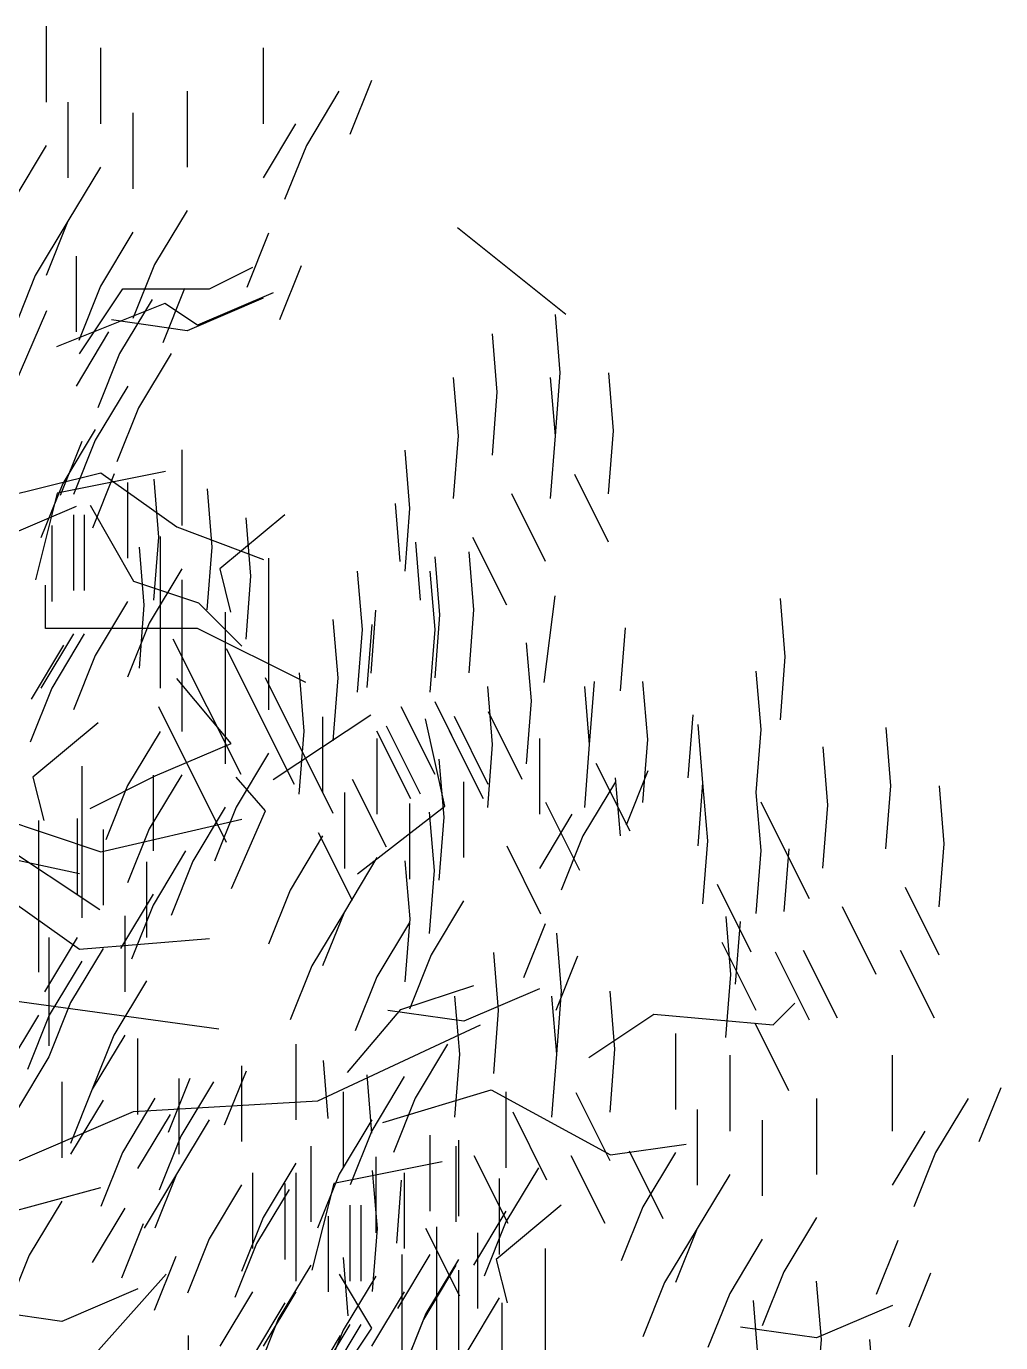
# Model space of a CAD drawing. Header units: metres. Extents: x 668617 to 675126, y 2286318 to 2293677.
# Drawn here: x 672261.942 to 672263.593, y 2287827.278 to 2287829.511 of the extents above; entities that cross this region are included whole.
import ezdxf

# ---------------------------------------------------------------- set-up
doc = ezdxf.new("R2010")
doc.units = ezdxf.units.M
doc.header["$MEASUREMENT"] = 0
doc.layers.add('DMTG_SECCIONES_VIALES', color=250, linetype='Continuous')

# ---------------------------------------------------------------- blocks, each defined once
blk = doc.blocks.new('a4')
at = {"color": 75}
for p, q in [((1.0554, 6.761), (1.0554, 6.6325)), ((1.1473, 6.7243), (1.1473, 6.5957)), ((1.4229, 6.7243), (1.4229, 6.5957)), ((1.6066, 6.6692), (1.5698, 6.5774)), ((1.0921, 6.6325), (1.0921, 6.5039)), ((1.2943, 6.6508), (1.2943, 6.5223)), ((1.5515, 6.6508), (1.4964, 6.559)), ((1.2024, 6.6141), (1.2024, 6.4856)), ((1.478, 6.5957), (1.4229, 6.5039)), ((1.0554, 6.559), (1.0003, 6.4672)), ((1.4964, 6.559), (1.4596, 6.4672)), ((1.1473, 6.5223), (1.0921, 6.4305)), ((1.0921, 6.4305), (1.037, 6.3387)), ((1.0921, 6.4305), (1.0554, 6.3387)), ((1.2943, 6.4489), (1.2391, 6.3571)), ((1.2024, 6.4121), (1.1473, 6.3203)), ((1.4323, 6.41), (1.3956, 6.3182)), ((1.9363, 6.2725), (1.7525, 6.4194)), ((1.1062, 6.3714), (1.1062, 6.2428)), ((1.2391, 6.3571), (1.2024, 6.2653)), ((1.332, 6.3161), (1.4055, 6.3528)), ((1.4874, 6.3549), (1.4507, 6.2631)), ((1.037, 6.3387), (1.0003, 6.2469)), ((1.1473, 6.3203), (1.1105, 6.2285)), ((1.1116, 6.2059), (1.1851, 6.3161)), ((1.2348, 6.2979), (1.1797, 6.2061)), ((1.1851, 6.3161), (1.332, 6.3161)), ((1.29, 6.3163), (1.2532, 6.2245)), ((1.4231, 6.2998), (1.2945, 6.2448)), ((1.4402, 6.3092), (1.3116, 6.2541)), ((1.0013, 6.1508), (1.0564, 6.2794)), ((1.2565, 6.2909), (1.0727, 6.2174)), ((1.3116, 6.2541), (1.2565, 6.2909)), ((1.2945, 6.2448), (1.1659, 6.2631)), ((1.9267, 6.1736), (1.9185, 6.2721)), ((1.1613, 6.2428), (1.1062, 6.151)), ((1.8198, 6.1407), (1.8117, 6.2393)), ((1.1797, 6.2061), (1.143, 6.1143)), ((1.2671, 6.206), (1.212, 6.1142)), ((1.7541, 6.0668), (1.7459, 6.1654)), ((1.9184, 6.0668), (1.9102, 6.1654)), ((1.9184, 6.0668), (1.9267, 6.1736)), ((2.017, 6.075), (2.0088, 6.1736)), ((1.1936, 6.1509), (1.1385, 6.0591)), ((1.8116, 6.034), (1.8198, 6.1407)), ((1.212, 6.1142), (1.1752, 6.0224)), ((1.1385, 6.0774), (1.0834, 5.9856)), ((2.0087, 5.9683), (2.017, 6.075)), ((1.1157, 6.0571), (1.0789, 5.9653)), ((1.1385, 6.0591), (1.1018, 5.9673)), ((1.7458, 5.9601), (1.7541, 6.0668)), ((1.9101, 5.9601), (1.9184, 6.0668)), ((1.2853, 6.0428), (1.2853, 5.9143)), ((1.6719, 5.9436), (1.6637, 6.0422)), ((1.2578, 6.0061), (1.0741, 5.9694)), ((0.9278, 5.9489), (1.1483, 6.0039)), ((1.0834, 5.9856), (1.0466, 5.8938)), ((1.1708, 6.002), (1.1341, 5.9102)), ((1.1483, 6.0039), (1.2769, 5.9121)), ((1.1935, 5.9877), (1.1935, 5.8592)), ((1.2464, 5.8945), (1.2382, 5.993)), ((2.0087, 5.8861), (1.9512, 6.0011)), ((1.0741, 5.9694), (1.0373, 5.8225)), ((1.3367, 5.878), (1.3286, 5.9766)), ((1.9019, 5.8533), (1.8444, 5.9683)), ((1.1065, 5.9469), (0.9779, 5.8919)), ((1.1299, 5.9489), (1.2034, 5.8203)), ((1.6554, 5.8533), (1.6472, 5.9518)), ((1.6636, 5.8369), (1.6719, 5.9436)), ((1.1016, 5.9326), (1.1016, 5.8041)), ((1.12, 5.9326), (1.12, 5.8041)), ((1.4599, 5.9326), (1.3497, 5.8408)), ((1.4024, 5.8288), (1.3943, 5.9273)), ((1.0649, 5.9143), (1.0649, 5.7857)), ((1.2381, 5.7877), (1.2464, 5.8945)), ((1.2486, 5.8959), (1.2486, 5.6389)), ((1.2769, 5.9121), (1.4239, 5.8571)), ((1.8361, 5.7794), (1.7786, 5.8944)), ((1.2217, 5.7795), (1.2135, 5.878)), ((1.3285, 5.7713), (1.3367, 5.878)), ((1.69, 5.7877), (1.6818, 5.8863)), ((1.4323, 5.8592), (1.4323, 5.6021)), ((1.7228, 5.7631), (1.7147, 5.8616)), ((1.7803, 5.7713), (1.7722, 5.8698)), ((1.2853, 5.8408), (1.2302, 5.749)), ((1.3497, 5.8408), (1.368, 5.7674)), ((1.3942, 5.722), (1.4024, 5.8288)), ((1.5914, 5.7384), (1.5832, 5.837)), ((1.7146, 5.7384), (1.7064, 5.837)), ((1.0544, 5.74), (1.0544, 5.8135)), ((1.2034, 5.8203), (1.3137, 5.7836)), ((1.2853, 5.8225), (1.2853, 5.5654)), ((1.1935, 5.7857), (1.1384, 5.6939)), ((1.3137, 5.7836), (1.3872, 5.7102)), ((1.8995, 5.6482), (1.9179, 5.7951)), ((2.3082, 5.6919), (2.3001, 5.7905)), ((1.2134, 5.6727), (1.2217, 5.7795)), ((1.3588, 5.7674), (1.3588, 5.5103)), ((1.606, 5.6644), (1.6143, 5.7712)), ((1.7145, 5.6563), (1.7228, 5.7631)), ((1.7721, 5.6645), (1.7803, 5.7713)), ((1.3116, 5.74), (1.0544, 5.74)), ((1.2302, 5.749), (1.1935, 5.6572)), ((1.4953, 5.6482), (1.3116, 5.74)), ((1.5502, 5.6563), (1.5421, 5.7549)), ((1.5831, 5.6317), (1.5914, 5.7384)), ((1.5995, 5.6399), (1.6078, 5.7467)), ((1.7063, 5.6317), (1.7146, 5.7384)), ((2.0289, 5.6344), (2.0371, 5.7412)), ((1.1016, 5.7307), (1.0465, 5.6389)), ((1.12, 5.7307), (1.0649, 5.6389)), ((1.3858, 5.4921), (1.2709, 5.722)), ((1.8778, 5.6171), (1.8696, 5.7156)), ((1.0849, 5.7116), (1.0297, 5.6198)), ((1.1384, 5.6939), (1.1016, 5.6021)), ((1.4762, 5.4756), (1.3613, 5.7056)), ((2.2999, 5.5852), (2.3082, 5.6919)), ((1.3688, 5.5449), (1.2769, 5.6551)), ((1.5419, 5.4264), (1.427, 5.6563)), ((1.4927, 5.566), (1.4845, 5.6645)), ((1.542, 5.5496), (1.5502, 5.6563)), ((1.9763, 5.5431), (1.9846, 5.6499)), ((2.0749, 5.5514), (2.0668, 5.6499)), ((2.2671, 5.5687), (2.2589, 5.6673)), ((1.0649, 5.6389), (1.0281, 5.5471)), ((1.812, 5.5431), (1.8039, 5.6417)), ((1.9763, 5.5431), (1.9682, 5.6417)), ((1.3611, 5.3771), (1.2462, 5.607)), ((1.7145, 5.4921), (1.657, 5.607)), ((1.772, 5.5003), (1.7145, 5.6153)), ((1.8695, 5.5103), (1.8778, 5.6171)), ((1.6055, 5.5932), (1.4402, 5.483)), ((1.524, 5.5902), (1.524, 5.4617)), ((1.7309, 5.4387), (1.6981, 5.5865)), ((1.8048, 5.4756), (1.7474, 5.5906)), ((1.8623, 5.4839), (1.8049, 5.5988)), ((2.1438, 5.4866), (2.1521, 5.5934)), ((1.1433, 5.5797), (1.033, 5.4879)), ((1.2486, 5.5654), (1.1935, 5.4736)), ((1.4844, 5.4592), (1.4927, 5.566)), ((1.6734, 5.451), (1.6159, 5.566)), ((1.6898, 5.4592), (1.6323, 5.5742)), ((1.7966, 5.451), (1.7391, 5.566)), ((2.1684, 5.4784), (2.1603, 5.5769)), ((2.2588, 5.462), (2.2671, 5.5687)), ((2.4871, 5.4733), (2.479, 5.5718)), ((1.2402, 5.4898), (1.3688, 5.5449)), ((1.6159, 5.5535), (1.6159, 5.4249)), ((1.8037, 5.4364), (1.812, 5.5431)), ((1.8915, 5.5535), (1.8915, 5.4249)), ((1.9681, 5.4364), (1.9763, 5.5431)), ((2.0666, 5.4446), (2.0749, 5.5514)), ((2.3803, 5.4404), (2.3721, 5.539)), ((1.4323, 5.5287), (1.3772, 5.4369)), ((1.7298, 5.42), (1.7216, 5.5185)), ((1.1157, 5.5063), (1.1157, 5.2492)), ((1.2853, 5.492), (1.2302, 5.4002)), ((1.2365, 5.4912), (1.2365, 5.3627)), ((2.0452, 5.3963), (1.9877, 5.5112)), ((2.0752, 5.4984), (2.0385, 5.4066)), ((1.033, 5.4879), (1.0514, 5.4145)), ((1.1299, 5.4348), (1.2402, 5.4898)), ((1.1935, 5.4736), (1.1567, 5.3818)), ((1.4269, 5.4305), (1.3776, 5.488)), ((1.6322, 5.3689), (1.5748, 5.4839)), ((1.7629, 5.48), (1.7629, 5.3515)), ((2.0201, 5.48), (1.965, 5.3882)), ((2.0287, 5.3881), (2.0206, 5.4866)), ((2.1602, 5.3716), (2.1684, 5.4784)), ((2.1766, 5.3798), (2.1684, 5.4784)), ((2.4788, 5.3665), (2.4871, 5.4733)), ((2.5774, 5.3747), (2.5693, 5.4733)), ((1.5608, 5.4617), (1.5608, 5.3331)), ((2.267, 5.3634), (2.2588, 5.462)), ((1.3588, 5.4369), (1.3037, 5.3451)), ((1.3772, 5.4369), (1.3405, 5.3451)), ((1.3693, 5.2991), (1.4269, 5.4305)), ((1.5829, 5.3237), (1.7309, 5.4387)), ((1.671, 5.4433), (1.671, 5.3148)), ((1.7133, 5.3296), (1.7052, 5.4282)), ((1.9466, 5.4249), (1.8915, 5.3331)), ((1.9598, 5.3296), (1.9023, 5.4446)), ((2.3245, 5.3306), (2.267, 5.4455)), ((2.372, 5.3337), (2.3803, 5.4404)), ((1.1462, 5.2627), (0.9257, 5.4096)), ((1.0422, 5.4145), (1.0422, 5.1574)), ((1.1079, 5.4178), (1.1079, 5.2892)), ((1.1483, 5.3613), (1.3872, 5.4164)), ((1.7215, 5.3132), (1.7298, 5.42)), ((0.8543, 5.3797), (1.1116, 5.3246)), ((1.1519, 5.3993), (1.1519, 5.2708)), ((1.2302, 5.4002), (1.1935, 5.3084)), ((1.524, 5.3882), (1.4689, 5.2964)), ((1.5747, 5.2786), (1.5172, 5.3935)), ((1.965, 5.3882), (1.9282, 5.2964)), ((2.1683, 5.2731), (2.1766, 5.3798)), ((2.3491, 5.2813), (2.2916, 5.3963)), ((1.2917, 5.3627), (1.2365, 5.2709)), ((1.894, 5.2557), (1.8366, 5.3707)), ((2.2587, 5.2567), (2.267, 5.3634)), ((2.3063, 5.2598), (2.3145, 5.3665)), ((2.5692, 5.268), (2.5774, 5.3747)), ((1.2254, 5.3442), (1.2254, 5.2157)), ((1.3037, 5.3451), (1.267, 5.2533)), ((1.6159, 5.3515), (1.5608, 5.2597)), ((1.6722, 5.2475), (1.664, 5.346)), ((1.705, 5.2229), (1.7133, 5.3296)), ((1.4689, 5.2964), (1.4322, 5.2046)), ((2.2504, 5.191), (2.193, 5.3059)), ((2.5691, 5.1859), (2.5117, 5.3008)), ((1.2365, 5.2892), (1.1814, 5.1974)), ((1.2365, 5.2709), (1.1998, 5.1791)), ((1.7629, 5.2781), (1.7078, 5.1863)), ((2.4623, 5.153), (2.4049, 5.268)), ((1.1886, 5.2524), (1.1886, 5.1239)), ((1.5608, 5.2597), (1.5057, 5.1679)), ((1.5608, 5.2597), (1.524, 5.1679)), ((1.6639, 5.1407), (1.6722, 5.2475)), ((2.2158, 5.153), (2.2077, 5.2516)), ((1.671, 5.2413), (1.6159, 5.1495)), ((1.901, 5.2392), (1.8642, 5.1474)), ((1.9291, 5.1248), (1.9209, 5.2234)), ((2.224, 5.1366), (2.2323, 5.2433)), ((1.1079, 5.2158), (1.0528, 5.124)), ((1.06, 5.2157), (1.06, 5.0872)), ((1.1116, 5.1961), (1.332, 5.2144)), ((2.2586, 5.0924), (2.2012, 5.2074)), ((1.1519, 5.1973), (1.0968, 5.1055)), ((1.7078, 5.1863), (1.671, 5.0945)), ((1.8222, 5.092), (1.8141, 5.1905)), ((1.9561, 5.1841), (1.9193, 5.0923)), ((2.349, 5.076), (2.2915, 5.191)), ((2.3965, 5.0791), (2.3391, 5.1941)), ((2.5609, 5.0791), (2.5034, 5.1941)), ((1.06, 5.1606), (1.06, 5.0321)), ((1.1157, 5.1758), (1.0606, 5.084)), ((1.5057, 5.1679), (1.4689, 5.0761)), ((1.2254, 5.1422), (1.1703, 5.0504)), ((1.6159, 5.1495), (1.5792, 5.0577)), ((1.6567, 5.0938), (1.78, 5.1348)), ((2.2076, 5.0462), (2.2158, 5.153)), ((1.3483, 5.0607), (0.9441, 5.1158)), ((1.7565, 5.0181), (1.7483, 5.1166)), ((1.8918, 5.1291), (1.7632, 5.074)), ((1.9208, 5.0181), (1.9126, 5.1166)), ((1.9208, 5.0181), (1.9291, 5.1248)), ((2.0194, 5.0263), (2.0112, 5.1248)), ((1.0968, 5.1055), (1.06, 5.0137)), ((1.5663, 4.987), (1.6567, 5.0938)), ((1.7632, 5.074), (1.6346, 5.0923)), ((1.814, 4.9852), (1.8222, 5.092)), ((2.2874, 5.0676), (2.3242, 5.1043)), ((1.0422, 5.084), (0.9871, 4.9922)), ((1.0606, 5.084), (1.0238, 4.9922)), ((1.5158, 4.939), (1.7914, 5.0676)), ((1.9751, 5.0125), (2.0853, 5.0859)), ((2.0853, 5.0859), (2.2874, 5.0676)), ((2.3143, 4.9559), (2.2569, 5.0709)), ((1.1703, 5.0504), (1.1335, 4.9586)), ((1.1886, 5.0504), (1.1335, 4.9586)), ((2.122, 5.053), (2.122, 4.9245)), ((1.2104, 5.0445), (1.2104, 4.9159)), ((1.4785, 5.0352), (1.4785, 4.9066)), ((1.7357, 5.0352), (1.6806, 4.9434)), ((2.0111, 4.9195), (2.0194, 5.0263)), ((1.06, 5.0137), (1.0049, 4.9219)), ((1.5334, 4.909), (1.5252, 5.0075)), ((1.7482, 4.9113), (1.7565, 5.0181)), ((1.9125, 4.9113), (1.9208, 5.0181)), ((2.2139, 5.0163), (2.2139, 4.8878)), ((2.4895, 5.0163), (2.4895, 4.8878)), ((1.3941, 4.9894), (1.3573, 4.8976)), ((1.3867, 4.9984), (1.3867, 4.8699)), ((1.6073, 4.8844), (1.5992, 4.9829)), ((1.6622, 4.9801), (1.6071, 4.8883)), ((1.0818, 4.971), (1.0818, 4.8425)), ((1.1335, 4.9586), (1.0968, 4.8668)), ((1.2989, 4.977), (1.2621, 4.8852)), ((1.2805, 4.977), (1.2805, 4.8485)), ((1.339, 4.971), (1.2839, 4.8792)), ((1.626, 4.9023), (1.8097, 4.9574)), ((1.8097, 4.9574), (2.0118, 4.8472)), ((2.6732, 4.9612), (2.6364, 4.8694)), ((1.1519, 4.9403), (1.0968, 4.8485)), ((1.2397, 4.9434), (1.1846, 4.8516)), ((1.5589, 4.9541), (1.5589, 4.8255)), ((1.6806, 4.9434), (1.6439, 4.8516)), ((1.8345, 4.9541), (1.8345, 4.8255)), ((2.0111, 4.8374), (1.9536, 4.9524)), ((2.3608, 4.9429), (2.3608, 4.8143)), ((2.6181, 4.9429), (2.5629, 4.8511)), ((1.2655, 4.9159), (1.2104, 4.8241)), ((1.9042, 4.8046), (1.8468, 4.9195)), ((2.1587, 4.9245), (2.1587, 4.796)), ((1.3315, 4.9066), (1.2764, 4.8148)), ((1.6071, 4.9066), (1.552, 4.8148)), ((2.269, 4.9062), (2.269, 4.7776)), ((1.2839, 4.8792), (1.2471, 4.7874)), ((1.6071, 4.8883), (1.5704, 4.7965)), ((1.7059, 4.8806), (1.7059, 4.7521)), ((1.754, 4.872), (1.754, 4.7435)), ((2.5446, 4.8878), (2.4895, 4.796)), ((1.1846, 4.8516), (1.1478, 4.7598)), ((1.5038, 4.8623), (1.5038, 4.7337)), ((1.614, 4.8439), (1.614, 4.7154)), ((1.7498, 4.8621), (1.7498, 4.7336)), ((1.8385, 4.7307), (1.781, 4.8456)), ((2.0028, 4.7307), (1.9453, 4.8456)), ((2.0118, 4.8472), (2.1404, 4.8656)), ((2.1014, 4.7389), (2.0439, 4.8538)), ((2.122, 4.8511), (2.0669, 4.7593)), ((2.5629, 4.8511), (2.5262, 4.7593)), ((1.4785, 4.8332), (1.4234, 4.7414)), ((1.7264, 4.8353), (1.5427, 4.7986)), ((1.8896, 4.8255), (1.8345, 4.7337)), ((1.2764, 4.8148), (1.2213, 4.723)), ((1.2764, 4.8148), (1.2397, 4.723)), ((1.4049, 4.8169), (1.4049, 4.6884)), ((1.4784, 4.8169), (1.4784, 4.6884)), ((1.552, 4.8148), (1.5153, 4.723)), ((1.6167, 4.7224), (1.6085, 4.821)), ((1.6495, 4.6978), (1.6578, 4.8046)), ((1.6621, 4.8169), (1.6621, 4.6884)), ((1.8233, 4.807), (1.8233, 4.6785)), ((2.2139, 4.8143), (2.1587, 4.7225)), ((1.3867, 4.7965), (1.3315, 4.7047)), ((1.467, 4.7888), (1.4119, 4.697)), ((1.46, 4.7986), (1.46, 4.67)), ((1.5427, 4.7986), (1.5059, 4.6517)), ((1.0818, 4.7691), (1.0266, 4.6773)), ((1.1886, 4.7567), (1.1335, 4.6649)), ((1.4784, 4.7618), (1.4784, 4.6333)), ((1.5702, 4.7618), (1.5702, 4.6333)), ((1.5886, 4.7618), (1.5886, 4.6333)), ((1.9285, 4.7618), (1.8183, 4.67)), ((2.0669, 4.7593), (2.0301, 4.6675)), ((1.4234, 4.7414), (1.3867, 4.6496)), ((1.5335, 4.7435), (1.5335, 4.615)), ((1.8345, 4.7521), (1.7794, 4.6603)), ((1.8345, 4.7337), (1.7978, 4.6419)), ((2.3608, 4.7409), (2.3057, 4.6491)), ((1.2198, 4.7302), (1.1831, 4.6384)), ((1.6084, 4.6157), (1.6167, 4.7224)), ((1.7563, 4.6075), (1.6988, 4.7224)), ((1.7172, 4.7251), (1.7172, 4.4681)), ((1.7866, 4.7152), (1.7866, 4.5867)), ((2.1587, 4.7225), (2.1036, 4.6307)), ((2.1587, 4.7225), (2.122, 4.6307)), ((1.3315, 4.7047), (1.2948, 4.6129)), ((1.4119, 4.697), (1.3752, 4.6052)), ((1.901, 4.6884), (1.901, 4.4313)), ((2.269, 4.7042), (2.2139, 4.6124)), ((2.4989, 4.7021), (2.4622, 4.6103)), ((1.0266, 4.6773), (0.9899, 4.5854)), ((1.275, 4.6751), (1.2382, 4.5833)), ((1.5673, 4.5746), (1.5591, 4.6732)), ((1.7059, 4.6786), (1.6508, 4.5868)), ((1.658, 4.6785), (1.658, 4.55)), ((1.754, 4.67), (1.6989, 4.5782)), ((1.8183, 4.67), (1.8367, 4.5966)), ((1.1116, 4.48), (1.2585, 4.6453)), ((1.5038, 4.6603), (1.4487, 4.5685)), ((1.6076, 4.5535), (1.5525, 4.6453)), ((1.7498, 4.6602), (1.6947, 4.5684)), ((1.754, 4.6517), (1.754, 4.3946)), ((2.3057, 4.6491), (2.269, 4.5573)), ((2.554, 4.647), (2.5173, 4.5552)), ((1.614, 4.6419), (1.5589, 4.5501)), ((1.658, 4.6234), (1.658, 4.4949)), ((2.1036, 4.6307), (2.0669, 4.5389)), ((2.3693, 4.5345), (2.3611, 4.633)), ((1.2106, 4.62), (1.082, 4.565)), ((1.4049, 4.615), (1.3498, 4.5231)), ((1.4784, 4.615), (1.4233, 4.5231)), ((1.6621, 4.615), (1.607, 4.5231)), ((1.8233, 4.6051), (1.7682, 4.5133)), ((2.2139, 4.6124), (2.1771, 4.5206)), ((2.2624, 4.5016), (2.2543, 4.6002)), ((1.082, 4.565), (0.9534, 4.5833)), ((1.46, 4.5966), (1.4049, 4.5048)), ((1.6989, 4.5782), (1.6621, 4.4864)), ((1.8275, 4.5966), (1.8275, 4.3395)), ((2.4897, 4.5919), (2.3611, 4.5368)), ((1.4487, 4.5685), (1.4119, 4.4767)), ((1.5702, 4.5599), (1.5151, 4.4681)), ((1.5886, 4.5599), (1.5335, 4.4681)), ((1.6947, 4.5684), (1.658, 4.4766)), ((2.3611, 4.5368), (2.2325, 4.5552)), ((1.2963, 4.5408), (1.2963, 4.4123)), ((1.5535, 4.5408), (1.4984, 4.449)), ((1.5589, 4.5501), (1.5222, 4.4583)), ((1.5341, 4.4433), (1.6076, 4.5535)), ((2.361, 4.4277), (2.3693, 4.5345)), ((2.4596, 4.4359), (2.4514, 4.5345))]:
    blk.add_line(p, q, dxfattribs=at)
at = {"color": 44}
for p, q in [((0.8176, 5.4715), (1.1483, 5.3613)), ((0.8543, 5.3797), (1.1116, 5.1961)), ((1.2034, 4.9207), (1.5158, 4.939)), ((0.9462, 4.8105), (1.2034, 4.9207)), ((0.9462, 4.7371), (1.1483, 4.7921))]:
    blk.add_line(p, q, dxfattribs=at)

msp = doc.modelspace()

# ---------------------------------------------------------------- block references
at = {"layer": 'DMTG_SECCIONES_VIALES', "color": 8}
msp.add_blockref('a4', (672260.92016, 2287822.74952), dxfattribs=at)

doc.saveas('drawing.dxf')
